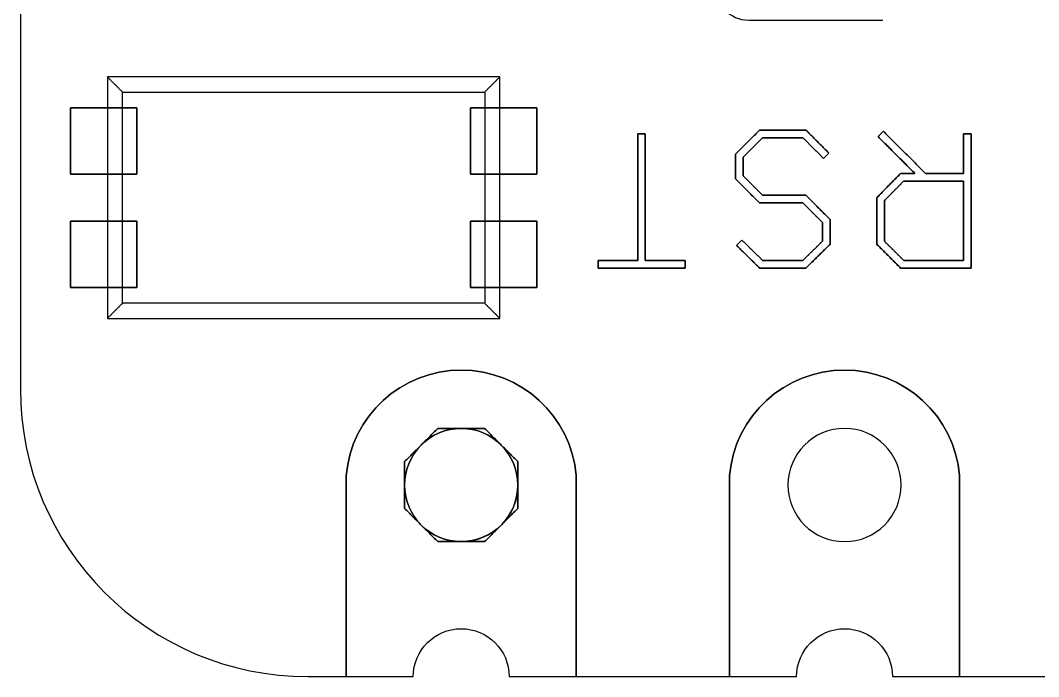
# Model space of a CAD drawing. Header units: millimetres. Extents: x -272 to 522, y -39 to 39.
# Drawn here: x 32.92 to 39.67, y 13.93 to 18.27 of the extents above; entities that cross this region are included whole.
import ezdxf

# ---------------------------------------------------------------- set-up
doc = ezdxf.new("R2010")
doc.units = ezdxf.units.MM
doc.layers.add('_BLOCK$XIAO-nRF52840', color=7, linetype='Continuous', true_color=0x000000)
doc.layers.add('PCB_item$miconboard', color=7, linetype='Continuous', true_color=0x000000)
doc.layers.get('PCB_item$miconboard').off()

# ---------------------------------------------------------------- blocks, each defined once
blk = doc.blocks.new('XIAO-nRF52840 v15')
at = {"layer": '_BLOCK$XIAO-nRF52840'}
for p, q in [((6.4457, -0.24, -13.7314), (6.4457, 0.99, -13.7314)), ((9.3607, -0.25, -13.3564), (9.3607, 0.99, -13.3564))]:
    blk.add_line(p, q, dxfattribs=at)
at = {"layer": '_BLOCK$XIAO-nRF52840', "extrusion": (0, -1, 0)}
for centre in [(6.8207, -13.7314, -0.99), (9.3607, -13.7314, -0.99), (6.8207, -13.7314, 0.24)]:
    blk.add_circle(centre, 0.375, dxfattribs=at)
for centre, radius, start, end in [((6.8207, -13.7343, -1), 0.7649, 4.97911, 175.02089), ((6.8207, -15.0014, -0.99), 0.3175, 0, 180), ((7.4557, -10.4294, -1), 0.2223, 270, 90), ((9.3607, -13.7343, -1), 0.7649, 4.97911, 175.02089), ((9.3607, -15.0014, -0.99), 0.3175, 0, 180), ((6.8207, -13.7343, 0.25), 0.7649, 4.97911, 175.02089), ((6.8207, -15.0014, 0.24), 0.3175, 0, 180), ((7.4557, -10.4294, 0.25), 0.2223, 270, 90), ((9.3607, -13.7343, 0.25), 0.7649, 4.97911, 175.02089), ((9.3607, -13.7314, 0.25), 0.375, 180, 270), ((9.3607, -13.7314, 0.25), 0.375, 90, 180), ((9.3607, -15.0014, 0.24), 0.3175, 0, 180), ((9.3607, -13.7314, 0.25), 0.375, 0, 90), ((9.3607, -13.7314, 0.25), 0.375, 270, 0)]:
    blk.add_arc(centre, radius, start, end, dxfattribs=at)
at = {"layer": '_BLOCK$XIAO-nRF52840', "extrusion": (0, 1, 0)}
for centre, radius, start, end in [((-6.8207, -13.7343, 0.99), 0.7649, 4.97911, 175.02089), ((-9.3607, -13.7343, 0.99), 0.7649, 4.97911, 175.02089), ((-10.3766, -13.0964, 1), 1.905, 180.00133, 269.99867), ((-6.8207, -13.7343, -0.24), 0.7649, 4.97911, 175.02089), ((-9.3607, -13.7343, -0.24), 0.7649, 4.97911, 175.02089), ((-10.3766, -13.0964, -0.25), 1.905, 180.00133, 269.99867)]:
    blk.add_arc(centre, radius, start, end, dxfattribs=at)
at = {"layer": '_BLOCK$XIAO-nRF52840', "color": 251, "true_color": 0x4d4d4d}
for points in [[(9.2051, 1.73, -12.5268), (9.1051, 1.63, -12.6268)], [(9.1051, 1.63, -11.0268), (9.2051, 1.73, -11.1268)], [(9.2051, 1.73, -11.1268), (9.2051, 1.73, -12.5268)], [(9.2051, 1.73, -12.5268), (11.6051, 1.73, -12.5268)], [(11.6051, 1.73, -11.1268), (9.2051, 1.73, -11.1268)], [(11.6051, 1.73, -12.5268), (11.7051, 1.63, -12.6268)], [(11.6051, 1.73, -12.5268), (11.6051, 1.73, -11.1268)], [(11.6051, 1.73, -11.1268), (11.7051, 1.63, -11.0268)], [(9.1051, 1.63, -12.6268), (9.1051, 1.63, -11.0268)], [(11.7051, 1.63, -12.6268), (9.1051, 1.63, -12.6268)], [(9.1051, 1.63, -11.0268), (11.7051, 1.63, -11.0268)], [(9.1051, 1.63, -11.0268), (9.1051, 1.1, -11.0268)], [(9.1051, 1.63, -12.6268), (9.1051, 1.1, -12.6268)], [(11.7051, 1.63, -11.0268), (11.7051, 1.63, -12.6268)], [(11.7051, 1.1, -11.0268), (11.7051, 1.63, -11.0268)], [(11.7051, 1.63, -12.6268), (11.7051, 1.1, -12.6268)], [(9.1051, 1.1, -11.0268), (11.7051, 1.1, -11.0268)], [(9.1051, 1.1, -12.6268), (9.1051, 1.1, -11.0268)], [(11.7051, 1.1, -12.6268), (9.1051, 1.1, -12.6268)], [(11.7051, 1.1, -11.0268), (11.7051, 1.1, -12.6268)]]:
    blk.add_open_spline(points, degree=1, dxfattribs=at)
at = {"layer": '_BLOCK$XIAO-nRF52840'}
for points in [[(8.8601, 1.1, -11.9818), (8.8601, 1, -11.9818)], [(8.8601, 1.1, -12.4218), (8.8601, 1.1, -11.9818)], [(8.8601, 1, -12.4218), (8.8601, 1.1, -12.4218)], [(8.8601, 1.1, -11.9818), (9.3001, 1.1, -11.9818)], [(8.8601, 1.1, -12.4218), (9.3001, 1.1, -12.4218)], [(8.8601, 1.1, -11.2318), (8.8601, 1, -11.2318)], [(8.8601, 1.1, -11.6718), (8.8601, 1.1, -11.2318)], [(8.8601, 1, -11.6718), (8.8601, 1.1, -11.6718)], [(8.8601, 1.1, -11.2318), (9.3001, 1.1, -11.2318)], [(8.8601, 1.1, -11.6718), (9.3001, 1.1, -11.6718)], [(9.3001, 1.1, -11.9818), (9.3001, 1, -11.9818)], [(9.3001, 1, -12.4218), (9.3001, 1.1, -12.4218)], [(9.3001, 1.1, -12.4218), (9.3001, 1.1, -11.9818)], [(9.3001, 1.1, -11.2318), (9.3001, 1, -11.2318)], [(9.3001, 1, -11.6718), (9.3001, 1.1, -11.6718)], [(9.3001, 1.1, -11.6718), (9.3001, 1.1, -11.2318)], [(11.5101, 1.1, -11.9818), (11.5101, 1, -11.9818)], [(11.5101, 1.1, -12.4218), (11.5101, 1.1, -11.9818)], [(11.5101, 1, -12.4218), (11.5101, 1.1, -12.4218)], [(11.5101, 1.1, -11.9818), (11.9501, 1.1, -11.9818)], [(11.5101, 1.1, -12.4218), (11.9501, 1.1, -12.4218)], [(11.5101, 1.1, -11.2318), (11.5101, 1, -11.2318)], [(11.5101, 1.1, -11.6718), (11.5101, 1.1, -11.2318)], [(11.5101, 1, -11.6718), (11.5101, 1.1, -11.6718)], [(11.5101, 1.1, -11.2318), (11.9501, 1.1, -11.2318)], [(11.5101, 1.1, -11.6718), (11.9501, 1.1, -11.6718)], [(11.9501, 1.1, -11.9818), (11.9501, 1, -11.9818)], [(11.9501, 1, -12.4218), (11.9501, 1.1, -12.4218)], [(11.9501, 1.1, -12.4218), (11.9501, 1.1, -11.9818)], [(11.9501, 1.1, -11.2318), (11.9501, 1, -11.2318)], [(11.9501, 1, -11.6718), (11.9501, 1.1, -11.6718)], [(11.9501, 1.1, -11.6718), (11.9501, 1.1, -11.2318)], [(6.0587, 1, -15.0014), (5.0427, 1, -15.0014)], [(5.9822, 0.99, -11.4044), (5.9822, 1, -11.4044)], [(5.9822, 1, -11.4044), (5.9822, 1, -12.293)], [(5.9822, 1, -12.293), (5.9822, 0.99, -12.293)], [(5.9822, 1, -12.293), (6.4494, 1, -12.293)], [(6.0322, 1, -11.4044), (5.9822, 1, -11.4044)], [(6.0322, 1, -11.4044), (5.9822, 1, -11.4044)], [(5.9822, 1, -11.4044), (5.9822, 1, -12.293)], [(5.9822, 1, -12.293), (6.4494, 1, -12.293)], [(5.9822, 0.99, -12.293), (5.9822, 1, -12.293)], [(5.9822, 0.99, -11.4044), (5.9822, 1, -11.4044)], [(5.9822, 0.99, -12.293), (5.9822, 0.99, -11.4044)], [(6.4494, 0.99, -12.293), (5.9822, 0.99, -12.293)], [(5.9822, 0.99, -11.4044), (6.0322, 0.99, -11.4044)], [(6.4494, 0.99, -12.293), (5.9822, 0.99, -12.293)], [(5.9822, 0.99, -12.293), (5.9822, 0.99, -11.4044)], [(5.9822, 0.99, -11.4044), (6.0322, 0.99, -11.4044)], [(6.4287, 1, -12.243), (6.0322, 1, -12.243)], [(6.0322, 1, -12.243), (6.0322, 0.99, -12.243)], [(6.0322, 1, -12.243), (6.0322, 1, -11.7164)], [(6.0322, 1, -11.7164), (6.0322, 0.99, -11.7164)], [(6.0322, 1, -11.7164), (6.4286, 1, -11.7164)], [(6.2839, 1, -11.6664), (6.0322, 1, -11.6664)], [(6.0322, 1, -11.6664), (6.0322, 0.99, -11.6664)], [(6.0322, 1, -11.6664), (6.0322, 1, -11.4044)], [(6.0322, 1, -11.4044), (6.0322, 0.99, -11.4044)], [(6.0322, 1, -11.6664), (6.0322, 1, -11.4044)], [(6.2839, 1, -11.6664), (6.0322, 1, -11.6664)], [(6.0322, 1, -12.243), (6.0322, 1, -11.7164)], [(6.0322, 0.99, -12.243), (6.0322, 1, -12.243)], [(6.0322, 1, -11.7164), (6.0322, 0.99, -11.7164)], [(6.4287, 1, -12.243), (6.0322, 1, -12.243)], [(6.0322, 1, -11.7164), (6.4286, 1, -11.7164)], [(6.0322, 0.99, -11.6664), (6.0322, 1, -11.6664)], [(6.0322, 1, -11.4044), (6.0322, 0.99, -11.4044)], [(6.0322, 0.99, -12.243), (6.4287, 0.99, -12.243)], [(6.0322, 0.99, -11.7164), (6.0322, 0.99, -12.243)], [(6.4286, 0.99, -11.7164), (6.0322, 0.99, -11.7164)], [(6.0322, 0.99, -11.6664), (6.2839, 0.99, -11.6664)], [(6.0322, 0.99, -11.4044), (6.0322, 0.99, -11.6664)], [(6.0322, 0.99, -11.7164), (6.0322, 0.99, -12.243)], [(6.0322, 0.99, -12.243), (6.4287, 0.99, -12.243)], [(6.4286, 0.99, -11.7164), (6.0322, 0.99, -11.7164)], [(6.0322, 0.99, -11.4044), (6.0322, 0.99, -11.6664)], [(6.0322, 0.99, -11.6664), (6.2839, 0.99, -11.6664)], [(6.0587, 1, -13.6679), (6.0587, 1, -15.0014)], [(6.0587, 1, -13.6679), (6.0587, 0.99, -13.6679)], [(6.0587, 1, -15.0014), (6.0587, 0.99, -15.0014)], [(6.0587, 0.99, -15.0014), (6.0587, 0.99, -13.6679)], [(6.5032, 0.99, -15.0014), (6.0587, 0.99, -15.0014)], [(6.5636, 1, -11.3867), (6.2839, 1, -11.6664)], [(6.2839, 1, -11.6664), (6.2839, 0.99, -11.6664)], [(6.2839, 0.99, -11.6664), (6.2839, 1, -11.6664)], [(6.5636, 1, -11.3867), (6.2839, 1, -11.6664)], [(6.2839, 0.99, -11.6664), (6.5636, 0.99, -11.3867)], [(6.2839, 0.99, -11.6664), (6.5636, 0.99, -11.3867)], [(6.4495, 1, -11.6664), (6.3546, 1, -11.6664)], [(6.3546, 1, -11.6664), (6.3546, 0.99, -11.6664)], [(6.3546, 1, -11.6664), (6.599, 1, -11.4221)], [(6.4495, 1, -11.6664), (6.3546, 1, -11.6664)], [(6.3546, 1, -11.6664), (6.599, 1, -11.4221)], [(6.3546, 0.99, -11.6664), (6.3546, 1, -11.6664)], [(6.3546, 0.99, -11.6664), (6.4495, 0.99, -11.6664)], [(6.599, 0.99, -11.4221), (6.3546, 0.99, -11.6664)], [(6.599, 0.99, -11.4221), (6.3546, 0.99, -11.6664)], [(6.3546, 0.99, -11.6664), (6.4495, 0.99, -11.6664)], [(6.4286, 0.99, -11.7164), (6.4286, 1, -11.7164)], [(6.4286, 1, -11.7164), (6.5563, 1, -11.8464)], [(6.4286, 1, -11.7164), (6.5563, 1, -11.8464)], [(6.4286, 0.99, -11.7164), (6.4286, 1, -11.7164)], [(6.5563, 0.99, -11.8464), (6.4286, 0.99, -11.7164)], [(6.5563, 0.99, -11.8464), (6.4286, 0.99, -11.7164)], [(6.5563, 1, -12.1154), (6.4287, 1, -12.243)], [(6.4287, 1, -12.243), (6.4287, 0.99, -12.243)], [(6.4287, 0.99, -12.243), (6.4287, 1, -12.243)], [(6.5563, 1, -12.1154), (6.4287, 1, -12.243)], [(6.4287, 0.99, -12.243), (6.5563, 0.99, -12.1154)], [(6.4287, 0.99, -12.243), (6.5563, 0.99, -12.1154)], [(6.4494, 1, -12.293), (6.4494, 0.99, -12.293)], [(6.4494, 1, -12.293), (6.6063, 1, -12.1361)], [(6.4494, 1, -12.293), (6.6063, 1, -12.1361)], [(6.4494, 0.99, -12.293), (6.4494, 1, -12.293)], [(6.6063, 0.99, -12.1361), (6.4494, 0.99, -12.293)], [(6.6063, 0.99, -12.1361), (6.4494, 0.99, -12.293)], [(6.6063, 1, -11.826), (6.4495, 1, -11.6664)], [(6.4495, 1, -11.6664), (6.4495, 0.99, -11.6664)], [(6.4495, 0.99, -11.6664), (6.4495, 1, -11.6664)], [(6.6063, 1, -11.826), (6.4495, 1, -11.6664)], [(6.4495, 0.99, -11.6664), (6.6063, 0.99, -11.826)], [(6.4495, 0.99, -11.6664), (6.6063, 0.99, -11.826)], [(6.5032, 0.99, -15.0014), (6.5032, -0.24, -15.0014)], [(6.5563, 1, -11.8464), (6.5563, 0.99, -11.8464)], [(6.5563, 1, -11.8464), (6.5563, 1, -12.1154)], [(6.5563, 1, -12.1154), (6.5563, 0.99, -12.1154)], [(6.5563, 0.99, -12.1154), (6.5563, 1, -12.1154)], [(6.5563, 1, -11.8464), (6.5563, 1, -12.1154)], [(6.5563, 0.99, -11.8464), (6.5563, 1, -11.8464)], [(6.5563, 0.99, -12.1154), (6.5563, 0.99, -11.8464)], [(6.5563, 0.99, -12.1154), (6.5563, 0.99, -11.8464)], [(6.599, 1, -11.4221), (6.5636, 1, -11.3867)], [(6.5636, 1, -11.3867), (6.5636, 0.99, -11.3867)], [(6.5636, 0.99, -11.3867), (6.5636, 1, -11.3867)], [(6.599, 1, -11.4221), (6.5636, 1, -11.3867)], [(6.5636, 0.99, -11.3867), (6.599, 0.99, -11.4221)], [(6.5636, 0.99, -11.3867), (6.599, 0.99, -11.4221)], [(6.5667, 1, -10.6516), (7.4557, 1, -10.6516)], [(6.5667, 1, -10.6516), (6.5667, -0.25, -10.6516)], [(6.599, 1, -11.4221), (6.599, 0.99, -11.4221)], [(6.599, 0.99, -11.4221), (6.599, 1, -11.4221)], [(6.6063, 1, -12.1361), (6.6063, 0.99, -12.1361)], [(6.6063, 1, -12.1361), (6.6063, 1, -11.826)], [(6.6063, 1, -11.826), (6.6063, 0.99, -11.826)], [(6.6063, 1, -12.1361), (6.6063, 1, -11.826)], [(6.6063, 0.99, -11.826), (6.6063, 1, -11.826)], [(6.6063, 0.99, -12.1361), (6.6063, 1, -12.1361)], [(6.6063, 0.99, -11.826), (6.6063, 0.99, -12.1361)], [(6.6063, 0.99, -11.826), (6.6063, 0.99, -12.1361)], [(7.0764, 1, -11.8112), (6.917, 1, -11.9706)], [(6.917, 1, -11.9706), (6.917, 0.99, -11.9706)], [(6.917, 1, -11.9706), (6.917, 1, -12.1363)], [(6.917, 1, -12.1363), (6.917, 0.99, -12.1363)], [(6.917, 1, -12.1363), (7.0765, 1, -12.293)], [(6.917, 1, -11.9706), (6.917, 1, -12.1363)], [(6.917, 1, -12.1363), (7.0765, 1, -12.293)], [(6.917, 0.99, -12.1363), (6.917, 1, -12.1363)], [(6.917, 0.99, -11.9706), (6.917, 1, -11.9706)], [(7.0764, 1, -11.8112), (6.917, 1, -11.9706)], [(6.917, 0.99, -11.9706), (7.0764, 0.99, -11.8112)], [(6.917, 0.99, -12.1363), (6.917, 0.99, -11.9706)], [(7.0765, 0.99, -12.293), (6.917, 0.99, -12.1363)], [(7.0765, 0.99, -12.293), (6.917, 0.99, -12.1363)], [(6.917, 0.99, -12.1363), (6.917, 0.99, -11.9706)], [(6.917, 0.99, -11.9706), (7.0764, 0.99, -11.8112)], [(7.0764, 1, -11.3794), (6.9243, 1, -11.5315)], [(6.9243, 1, -11.5315), (6.9243, 0.99, -11.5315)], [(6.9243, 1, -11.5315), (6.9596, 1, -11.5669)], [(6.9243, 1, -11.5315), (6.9596, 1, -11.5669)], [(6.9243, 0.99, -11.5315), (6.9243, 1, -11.5315)], [(7.0764, 1, -11.3794), (6.9243, 1, -11.5315)], [(6.9243, 0.99, -11.5315), (7.0764, 0.99, -11.3794)], [(6.9596, 0.99, -11.5669), (6.9243, 0.99, -11.5315)], [(6.9596, 0.99, -11.5669), (6.9243, 0.99, -11.5315)], [(6.9243, 0.99, -11.5315), (7.0764, 0.99, -11.3794)], [(6.9596, 1, -11.5669), (6.9596, 0.99, -11.5669)], [(6.9596, 1, -11.5669), (7.0971, 1, -11.4294)], [(6.9596, 1, -11.5669), (7.0971, 1, -11.4294)], [(6.9596, 0.99, -11.5669), (6.9596, 1, -11.5669)], [(7.0971, 0.99, -11.4294), (6.9596, 0.99, -11.5669)], [(7.0971, 0.99, -11.4294), (6.9596, 0.99, -11.5669)], [(7.097, 1, -12.243), (6.967, 1, -12.1153)], [(6.967, 1, -12.1153), (6.967, 0.99, -12.1153)], [(6.967, 1, -12.1153), (6.967, 1, -11.9913)], [(6.967, 1, -11.9913), (6.967, 0.99, -11.9913)], [(6.967, 1, -11.9913), (7.0971, 1, -11.8612)], [(6.967, 1, -12.1153), (6.967, 1, -11.9913)], [(6.967, 1, -11.9913), (7.0971, 1, -11.8612)], [(6.967, 0.99, -11.9913), (6.967, 1, -11.9913)], [(6.967, 0.99, -12.1153), (6.967, 1, -12.1153)], [(7.097, 1, -12.243), (6.967, 1, -12.1153)], [(6.967, 0.99, -12.1153), (7.097, 0.99, -12.243)], [(6.967, 0.99, -11.9913), (6.967, 0.99, -12.1153)], [(7.0971, 0.99, -11.8612), (6.967, 0.99, -11.9913)], [(7.0971, 0.99, -11.8612), (6.967, 0.99, -11.9913)], [(6.967, 0.99, -11.9913), (6.967, 0.99, -12.1153)], [(6.967, 0.99, -12.1153), (7.097, 0.99, -12.243)], [(7.3841, 1, -11.3794), (7.0764, 1, -11.3794)], [(7.0764, 1, -11.3794), (7.0764, 0.99, -11.3794)], [(7.3634, 1, -11.8112), (7.0764, 1, -11.8112)], [(7.0764, 1, -11.8112), (7.0764, 0.99, -11.8112)], [(7.3841, 1, -11.3794), (7.0764, 1, -11.3794)], [(7.3634, 1, -11.8112), (7.0764, 1, -11.8112)], [(7.0764, 0.99, -11.8112), (7.0764, 1, -11.8112)], [(7.0764, 0.99, -11.3794), (7.0764, 1, -11.3794)], [(7.0764, 0.99, -11.3794), (7.3841, 0.99, -11.3794)], [(7.0764, 0.99, -11.8112), (7.3634, 0.99, -11.8112)], [(7.0764, 0.99, -11.8112), (7.3634, 0.99, -11.8112)], [(7.0764, 0.99, -11.3794), (7.3841, 0.99, -11.3794)], [(7.0765, 1, -12.293), (7.0765, 0.99, -12.293)], [(7.0765, 1, -12.293), (7.384, 1, -12.293)], [(7.0765, 1, -12.293), (7.384, 1, -12.293)], [(7.0765, 0.99, -12.293), (7.0765, 1, -12.293)], [(7.384, 0.99, -12.293), (7.0765, 0.99, -12.293)], [(7.384, 0.99, -12.293), (7.0765, 0.99, -12.293)], [(7.3635, 1, -12.243), (7.097, 1, -12.243)], [(7.097, 1, -12.243), (7.097, 0.99, -12.243)], [(7.3635, 1, -12.243), (7.097, 1, -12.243)], [(7.097, 0.99, -12.243), (7.097, 1, -12.243)], [(7.097, 0.99, -12.243), (7.3635, 0.99, -12.243)], [(7.097, 0.99, -12.243), (7.3635, 0.99, -12.243)], [(7.0971, 1, -11.8612), (7.0971, 0.99, -11.8612)], [(7.0971, 1, -11.8612), (7.3841, 1, -11.8612)], [(7.0971, 1, -11.4294), (7.0971, 0.99, -11.4294)], [(7.0971, 1, -11.4294), (7.3634, 1, -11.4294)], [(7.0971, 1, -11.8612), (7.3841, 1, -11.8612)], [(7.0971, 1, -11.4294), (7.3634, 1, -11.4294)], [(7.0971, 0.99, -11.4294), (7.0971, 1, -11.4294)], [(7.0971, 0.99, -11.8612), (7.0971, 1, -11.8612)], [(7.3841, 0.99, -11.8612), (7.0971, 0.99, -11.8612)], [(7.3634, 0.99, -11.4294), (7.0971, 0.99, -11.4294)], [(7.3634, 0.99, -11.4294), (7.0971, 0.99, -11.4294)], [(7.3841, 0.99, -11.8612), (7.0971, 0.99, -11.8612)], [(7.5827, 0.99, -15.0014), (7.1382, 0.99, -15.0014)], [(7.1382, -0.24, -15.0014), (7.1382, 0.99, -15.0014)], [(7.3634, 1, -11.4294), (7.3634, 0.99, -11.4294)], [(7.3634, 1, -11.4294), (7.4935, 1, -11.5595)], [(7.4935, 1, -11.6811), (7.3634, 1, -11.8112)], [(7.3634, 1, -11.8112), (7.3634, 0.99, -11.8112)], [(7.3634, 0.99, -11.8112), (7.3634, 1, -11.8112)], [(7.4935, 1, -11.6811), (7.3634, 1, -11.8112)], [(7.3634, 1, -11.4294), (7.4935, 1, -11.5595)], [(7.3634, 0.99, -11.4294), (7.3634, 1, -11.4294)], [(7.4935, 0.99, -11.5595), (7.3634, 0.99, -11.4294)], [(7.3634, 0.99, -11.8112), (7.4935, 0.99, -11.6811)], [(7.3634, 0.99, -11.8112), (7.4935, 0.99, -11.6811)], [(7.4935, 0.99, -11.5595), (7.3634, 0.99, -11.4294)], [(7.3635, 0.99, -12.243), (7.3635, 1, -12.243)], [(7.501, 1, -12.1079), (7.3635, 1, -12.243)], [(7.3635, 0.99, -12.243), (7.3635, 1, -12.243)], [(7.501, 1, -12.1079), (7.3635, 1, -12.243)], [(7.3635, 0.99, -12.243), (7.501, 0.99, -12.1079)], [(7.3635, 0.99, -12.243), (7.501, 0.99, -12.1079)], [(7.384, 1, -12.293), (7.384, 0.99, -12.293)], [(7.384, 1, -12.293), (7.5361, 1, -12.1436)], [(7.384, 1, -12.293), (7.5361, 1, -12.1436)], [(7.384, 0.99, -12.293), (7.384, 1, -12.293)], [(7.5361, 0.99, -12.1436), (7.384, 0.99, -12.293)], [(7.5361, 0.99, -12.1436), (7.384, 0.99, -12.293)], [(7.3841, 1, -11.8612), (7.3841, 0.99, -11.8612)], [(7.3841, 1, -11.8612), (7.5435, 1, -11.7018)], [(7.5435, 1, -11.5388), (7.3841, 1, -11.3794)], [(7.3841, 1, -11.3794), (7.3841, 0.99, -11.3794)], [(7.3841, 0.99, -11.3794), (7.3841, 1, -11.3794)], [(7.5435, 1, -11.5388), (7.3841, 1, -11.3794)], [(7.3841, 1, -11.8612), (7.5435, 1, -11.7018)], [(7.3841, 0.99, -11.8612), (7.3841, 1, -11.8612)], [(7.5435, 0.99, -11.7018), (7.3841, 0.99, -11.8612)], [(7.3841, 0.99, -11.3794), (7.5435, 0.99, -11.5388)], [(7.3841, 0.99, -11.3794), (7.5435, 0.99, -11.5388)], [(7.5435, 0.99, -11.7018), (7.3841, 0.99, -11.8612)], [(7.4557, -0.25, -10.6516), (7.4557, 1, -10.6516)], [(7.4935, 1, -11.5595), (7.4935, 0.99, -11.5595)], [(7.4935, 1, -11.5595), (7.4935, 1, -11.6811)], [(7.4935, 1, -11.6811), (7.4935, 0.99, -11.6811)], [(7.4935, 1, -11.5595), (7.4935, 1, -11.6811)], [(7.4935, 0.99, -11.6811), (7.4935, 1, -11.6811)], [(7.4935, 0.99, -11.5595), (7.4935, 1, -11.5595)], [(7.4935, 0.99, -11.6811), (7.4935, 0.99, -11.5595)], [(7.4935, 0.99, -11.6811), (7.4935, 0.99, -11.5595)], [(7.5361, 1, -12.1436), (7.501, 1, -12.1079)], [(7.501, 1, -12.1079), (7.501, 0.99, -12.1079)], [(7.5361, 1, -12.1436), (7.501, 1, -12.1079)], [(7.501, 1, -12.1079), (7.501, 0.99, -12.1079)], [(7.501, 0.99, -12.1079), (7.5361, 0.99, -12.1436)], [(7.501, 0.99, -12.1079), (7.5361, 0.99, -12.1436)], [(7.5361, 1, -12.1436), (7.5361, 0.99, -12.1436)], [(7.5361, 0.99, -12.1436), (7.5361, 1, -12.1436)], [(7.5435, 1, -11.7018), (7.5435, 0.99, -11.7018)], [(7.5435, 1, -11.7018), (7.5435, 1, -11.5388)], [(7.5435, 1, -11.5388), (7.5435, 0.99, -11.5388)], [(7.5435, 1, -11.7018), (7.5435, 1, -11.5388)], [(7.5435, 0.99, -11.5388), (7.5435, 1, -11.5388)], [(7.5435, 0.99, -11.7018), (7.5435, 1, -11.7018)], [(7.5435, 0.99, -11.5388), (7.5435, 0.99, -11.7018)], [(7.5435, 0.99, -11.5388), (7.5435, 0.99, -11.7018)], [(8.5987, 1, -15.0014), (7.5827, 1, -15.0014)], [(7.5827, 1, -15.0014), (7.5827, 1, -13.6679)], [(7.5827, 0.99, -13.6679), (7.5827, 1, -13.6679)], [(7.5827, 0.99, -15.0014), (7.5827, 1, -15.0014)], [(7.5827, 0.99, -13.6679), (7.5827, 0.99, -15.0014)], [(8.1412, 1, -12.243), (7.8767, 1, -12.243)], [(7.8767, 1, -12.243), (7.8767, 0.99, -12.243)], [(7.8767, 1, -12.243), (7.8767, 1, -12.293)], [(7.8767, 1, -12.293), (7.8767, 0.99, -12.293)], [(7.8767, 1, -12.293), (8.4533, 1, -12.293)], [(8.1412, 1, -12.243), (7.8767, 1, -12.243)], [(7.8767, 1, -12.243), (7.8767, 1, -12.293)], [(7.8767, 1, -12.293), (8.4533, 1, -12.293)], [(7.8767, 0.99, -12.293), (7.8767, 1, -12.293)], [(7.8767, 0.99, -12.243), (7.8767, 1, -12.243)], [(7.8767, 0.99, -12.243), (8.1412, 0.99, -12.243)], [(7.8767, 0.99, -12.293), (7.8767, 0.99, -12.243)], [(8.4533, 0.99, -12.293), (7.8767, 0.99, -12.293)], [(8.4533, 0.99, -12.293), (7.8767, 0.99, -12.293)], [(7.8767, 0.99, -12.293), (7.8767, 0.99, -12.243)], [(7.8767, 0.99, -12.243), (8.1412, 0.99, -12.243)], [(8.1912, 1, -11.4044), (8.1412, 1, -11.4044)], [(8.1412, 1, -11.4044), (8.1412, 0.99, -11.4044)], [(8.1412, 1, -11.4044), (8.1412, 1, -12.243)], [(8.1412, 1, -12.243), (8.1412, 0.99, -12.243)], [(8.1912, 1, -11.4044), (8.1412, 1, -11.4044)], [(8.1412, 1, -11.4044), (8.1412, 1, -12.243)], [(8.1412, 0.99, -12.243), (8.1412, 1, -12.243)], [(8.1412, 0.99, -11.4044), (8.1412, 1, -11.4044)], [(8.1412, 0.99, -11.4044), (8.1912, 0.99, -11.4044)], [(8.1412, 0.99, -12.243), (8.1412, 0.99, -11.4044)], [(8.1412, 0.99, -12.243), (8.1412, 0.99, -11.4044)], [(8.1412, 0.99, -11.4044), (8.1912, 0.99, -11.4044)], [(8.1912, 0.99, -11.4044), (8.1912, 1, -11.4044)], [(8.4533, 1, -12.243), (8.1912, 1, -12.243)], [(8.1912, 1, -12.243), (8.1912, 0.99, -12.243)], [(8.1912, 1, -12.243), (8.1912, 1, -11.4044)], [(8.4533, 1, -12.243), (8.1912, 1, -12.243)], [(8.1912, 1, -12.243), (8.1912, 1, -11.4044)], [(8.1912, 1, -12.243), (8.1912, 0.99, -12.243)], [(8.1912, 0.99, -11.4044), (8.1912, 1, -11.4044)], [(8.1912, 0.99, -12.243), (8.4533, 0.99, -12.243)], [(8.1912, 0.99, -11.4044), (8.1912, 0.99, -12.243)], [(8.1912, 0.99, -12.243), (8.4533, 0.99, -12.243)], [(8.1912, 0.99, -11.4044), (8.1912, 0.99, -12.243)], [(8.4533, 1, -12.293), (8.4533, 0.99, -12.293)], [(8.4533, 1, -12.293), (8.4533, 1, -12.243)], [(8.4533, 1, -12.243), (8.4533, 0.99, -12.243)], [(8.4533, 1, -12.293), (8.4533, 1, -12.243)], [(8.4533, 0.99, -12.243), (8.4533, 1, -12.243)], [(8.4533, 0.99, -12.293), (8.4533, 1, -12.293)], [(8.4533, 0.99, -12.243), (8.4533, 0.99, -12.293)], [(8.4533, 0.99, -12.243), (8.4533, 0.99, -12.293)], [(8.5987, 1, -13.6679), (8.5987, 1, -15.0014)], [(8.5987, 1, -13.6679), (8.5987, 0.99, -13.6679)], [(8.5987, 1, -15.0014), (8.5987, 0.99, -15.0014)], [(8.5987, 0.99, -15.0014), (8.5987, 0.99, -13.6679)], [(9.0432, 0.99, -15.0014), (8.5987, 0.99, -15.0014)], [(8.8601, 1, -11.9818), (8.8601, 1, -12.4218)], [(9.3001, 1, -11.9818), (8.8601, 1, -11.9818)], [(9.3001, 1, -12.4218), (8.8601, 1, -12.4218)], [(8.8601, 1, -11.2318), (8.8601, 1, -11.6718)], [(9.3001, 1, -11.2318), (8.8601, 1, -11.2318)], [(9.3001, 1, -11.6718), (8.8601, 1, -11.6718)], [(9.0432, 0.99, -15.0014), (9.0432, -0.24, -15.0014)], [(9.3001, 1, -11.9818), (9.3001, 1, -12.4218)], [(9.3001, 1, -11.2318), (9.3001, 1, -11.6718)], [(10.1227, 0.99, -15.0014), (9.6782, 0.99, -15.0014)], [(9.6782, -0.24, -15.0014), (9.6782, 0.99, -15.0014)], [(10.3767, 1, -15.0014), (10.1227, 1, -15.0014)], [(10.1227, 1, -15.0014), (10.1227, 1, -13.6679)], [(10.1227, 0.99, -13.6679), (10.1227, 1, -13.6679)], [(10.1227, 0.99, -15.0014), (10.1227, 1, -15.0014)], [(10.1227, 0.99, -13.6679), (10.1227, 0.99, -15.0014)], [(10.3767, 1, -15.0014), (10.3767, -0.25, -15.0014)], [(11.5101, 1, -11.9818), (11.5101, 1, -12.4218)], [(11.9501, 1, -11.9818), (11.5101, 1, -11.9818)], [(11.9501, 1, -12.4218), (11.5101, 1, -12.4218)], [(11.5101, 1, -11.2318), (11.5101, 1, -11.6718)], [(11.9501, 1, -11.2318), (11.5101, 1, -11.2318)], [(11.9501, 1, -11.6718), (11.5101, 1, -11.6718)], [(11.9501, 1, -11.9818), (11.9501, 1, -12.4218)], [(11.9501, 1, -11.2318), (11.9501, 1, -11.6718)], [(12.2817, 1, 0.8736), (12.2817, 1, -13.0964)], [(12.2817, 1, -13.0964), (12.2817, -0.25, -13.0964)], [(6.0587, -0.25, -15.0014), (5.0427, -0.25, -15.0014)], [(6.0587, -0.24, -15.0014), (6.0587, -0.24, -13.6679)], [(6.5032, -0.24, -15.0014), (6.0587, -0.24, -15.0014)], [(6.0587, -0.24, -15.0014), (6.0587, -0.25, -15.0014)], [(6.0587, -0.25, -13.6679), (6.0587, -0.24, -13.6679)], [(6.0587, -0.25, -13.6679), (6.0587, -0.25, -15.0014)], [(6.5667, -0.25, -10.6516), (7.4557, -0.25, -10.6516)], [(7.5827, -0.24, -15.0014), (7.1382, -0.24, -15.0014)], [(7.5827, -0.24, -13.6679), (7.5827, -0.24, -15.0014)], [(7.5827, -0.25, -13.6679), (7.5827, -0.24, -13.6679)], [(7.5827, -0.25, -15.0014), (7.5827, -0.24, -15.0014)], [(7.5827, -0.25, -15.0014), (7.5827, -0.25, -13.6679)], [(8.5987, -0.25, -15.0014), (7.5827, -0.25, -15.0014)], [(8.5987, -0.24, -15.0014), (8.5987, -0.24, -13.6679)], [(9.0432, -0.24, -15.0014), (8.5987, -0.24, -15.0014)], [(8.5987, -0.24, -15.0014), (8.5987, -0.25, -15.0014)], [(8.5987, -0.24, -13.6679), (8.5987, -0.25, -13.6679)], [(8.5987, -0.25, -13.6679), (8.5987, -0.25, -15.0014)], [(8.9857, -0.24, -13.7314), (8.9857, -0.24, -13.8868)], [(8.9857, -0.24, -13.576), (8.9857, -0.24, -13.7314)], [(9.2053, -0.24, -13.3564), (8.9857, -0.24, -13.576)], [(8.9857, -0.25, -13.576), (8.9857, -0.24, -13.576)], [(8.9857, -0.25, -13.7314), (8.9857, -0.24, -13.7314)], [(8.9857, -0.24, -13.8868), (8.9857, -0.25, -13.8868)], [(8.9857, -0.24, -13.8868), (9.2053, -0.24, -14.1064)], [(8.9857, -0.25, -13.8868), (8.9857, -0.25, -13.7314)], [(8.9857, -0.25, -13.7314), (8.9857, -0.25, -13.576)], [(8.9857, -0.25, -13.576), (9.2053, -0.25, -13.3564)], [(9.2053, -0.25, -14.1064), (8.9857, -0.25, -13.8868)], [(9.2053, -0.24, -14.1064), (9.3607, -0.24, -14.1064)], [(9.3607, -0.24, -13.3564), (9.2053, -0.24, -13.3564)], [(9.2053, -0.25, -13.3564), (9.2053, -0.24, -13.3564)], [(9.2053, -0.25, -14.1064), (9.2053, -0.24, -14.1064)], [(9.3607, -0.25, -14.1064), (9.2053, -0.25, -14.1064)], [(9.2053, -0.25, -13.3564), (9.3607, -0.25, -13.3564)], [(9.5161, -0.24, -13.3564), (9.3607, -0.24, -13.3564)], [(9.3607, -0.24, -14.1064), (9.5161, -0.24, -14.1064)], [(9.3607, -0.24, -13.3564), (9.3607, -0.25, -13.3564)], [(9.3607, -0.25, -14.1064), (9.3607, -0.24, -14.1064)], [(9.3607, -0.25, -13.3564), (9.5161, -0.25, -13.3564)], [(9.5161, -0.25, -14.1064), (9.3607, -0.25, -14.1064)], [(9.5161, -0.24, -14.1064), (9.5161, -0.25, -14.1064)], [(9.5161, -0.24, -14.1064), (9.7357, -0.24, -13.8868)], [(9.7357, -0.24, -13.576), (9.5161, -0.24, -13.3564)], [(9.5161, -0.25, -13.3564), (9.5161, -0.24, -13.3564)], [(9.7357, -0.25, -13.8868), (9.5161, -0.25, -14.1064)], [(9.5161, -0.25, -13.3564), (9.7357, -0.25, -13.576)], [(10.1227, -0.24, -15.0014), (9.6782, -0.24, -15.0014)], [(9.7357, -0.24, -13.7314), (9.7357, -0.24, -13.576)], [(9.7357, -0.24, -13.8868), (9.7357, -0.24, -13.7314)], [(9.7357, -0.25, -13.8868), (9.7357, -0.24, -13.8868)], [(9.7357, -0.25, -13.7314), (9.7357, -0.24, -13.7314)], [(9.7357, -0.24, -13.576), (9.7357, -0.25, -13.576)], [(9.7357, -0.25, -13.576), (9.7357, -0.25, -13.7314)], [(9.7357, -0.25, -13.7314), (9.7357, -0.25, -13.8868)], [(10.1227, -0.24, -13.6679), (10.1227, -0.24, -15.0014)], [(10.1227, -0.25, -13.6679), (10.1227, -0.24, -13.6679)], [(10.1227, -0.25, -15.0014), (10.1227, -0.24, -15.0014)], [(10.1227, -0.25, -15.0014), (10.1227, -0.25, -13.6679)], [(10.3767, -0.25, -15.0014), (10.1227, -0.25, -15.0014)], [(12.2817, -0.25, 0.8736), (12.2817, -0.25, -13.0964)]]:
    blk.add_open_spline(points, degree=1, dxfattribs=at)

msp = doc.modelspace()

# ---------------------------------------------------------------- block references
at = {"layer": 'PCB_item$miconboard', "extrusion": (2.66187e-15, 1, 1.11022e-16), "rotation": 360}
msp.add_blockref('XIAO-nRF52840 v15', (-45.2, 1.9, 28.9266), dxfattribs=at)

doc.saveas('drawing.dxf')
